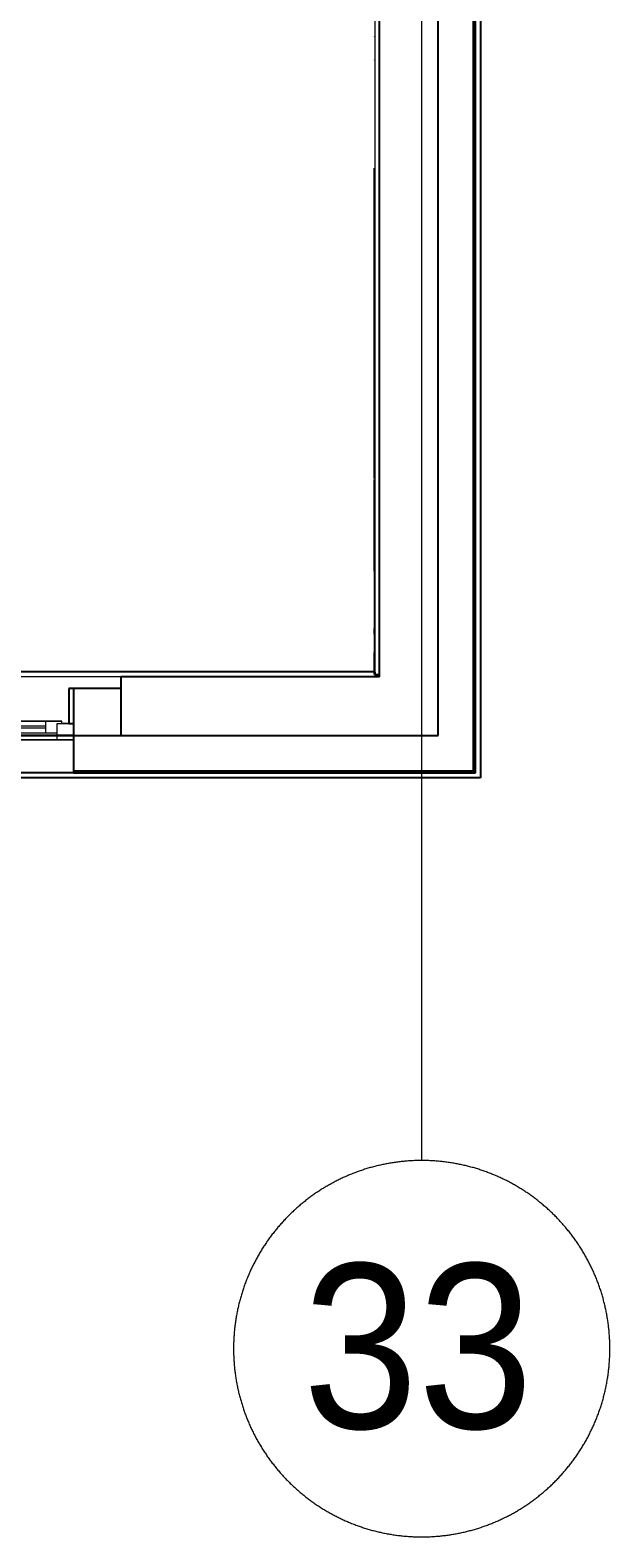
# Model space of a CAD drawing. Header units: millimetres. Extents: x 3914 to 443608, y -156176 to 78197.
# Drawn here: x 149602 to 152067, y -149619 to -143213 of the extents above; entities that cross this region are included whole.
import ezdxf

# ---------------------------------------------------------------- set-up
doc = ezdxf.new("R2010")
doc.units = ezdxf.units.MM
doc.linetypes.add('50_200_ШТРИХ_1Т_ш5_п1_п1_', pattern=[700, 500, -100, 0, -100])
for name, color, linetype, lineweight in [('A-FLOR', 7, 'Continuous', 9), ('A-GLAZ', 7, 'Continuous', 9), ('A-GLAZ-1', 7, 'Continuous', 5), ('Оси', 7, 'Continuous', 9), ('Оси-1', 7, '50_200_ШТРИХ_1Т_ш5_п1_п1_', 9)]:
    doc.layers.add(name, color=color, linetype=linetype, lineweight=lineweight)
doc.styles.add('Arial', font='arial.ttf', dxfattribs={"width": 0.9, "height": 700})

# ---------------------------------------------------------------- blocks, each defined once
blk = doc.blocks.new('120_Окно_СКБ_2Ст_Фрамуга сверху - 120_Окно_СКБ_2Ст_2300х2500_h_ ДОО-19727959-Объем проектирования 1 этажа')
at = {"layer": 'A-GLAZ'}
for p, q in [((-1150, -127), (-1150, -57)), ((-1150, -57), (-1080, -57)), ((-1080, -57), (-1080, -127)), ((520, -127), (520, -57)), ((520, -57), (590, -57)), ((590, -57), (590, -127)), ((1080, -127), (1080, -57)), ((1080, -57), (1150, -57)), ((1150, -57), (1150, -127)), ((-1080, -127), (-1150, -127)), ((-1080, -127), (-1100, -127)), ((-1100, -127), (-1100, -137)), ((520, -87), (-1080, -87)), ((-1080, -87), (-1080, -127)), ((-1030, -137), (-1030, -87)), ((470, -137), (470, -87)), ((520, -127), (520, -87)), ((590, -127), (520, -127)), ((540, -127), (520, -127)), ((540, -137), (540, -127)), ((590, -127), (570, -127)), ((570, -127), (570, -137)), ((1080, -87), (590, -87)), ((590, -87), (590, -127)), ((640, -137), (640, -87)), ((1030, -137), (1030, -87)), ((1080, -127), (1080, -87)), ((1150, -127), (1080, -127)), ((1100, -127), (1080, -127)), ((1100, -137), (1100, -127)), ((-1100, -137), (540, -137)), ((540, -137), (-1100, -137)), ((570, -137), (1100, -137)), ((1100, -137), (570, -137))]:
    blk.add_line(p, q, dxfattribs=at)
at = {"layer": 'A-GLAZ-1'}
for p, q in [((1150, -57), (-1150, -57)), ((-1080, -57), (1080, -57)), ((-1130, -127), (-1100, -127)), ((-1030, -107), (470, -107)), ((470, -117), (-1030, -117)), ((540, -127), (570, -127)), ((540, -127), (570, -127)), ((640, -107), (1030, -107)), ((1030, -117), (640, -117)), ((1100, -127), (1130, -127))]:
    blk.add_line(p, q, dxfattribs=at)
blk = doc.blocks.new('Ось сетки - D8-29747960-Объем проектирования 1 этажа')
at = {"layer": 'Оси-1'}
for start, end in [(360, 180), (180, 360)]:
    blk.add_arc((0, 0), 4, start, end, dxfattribs=at)

msp = doc.modelspace()

# ---------------------------------------------------------------- linework, layer by layer
for p, q in [((151517, -134390.7), (151517, -146392.7)), ((151087, -145962.7), (151087, -138392.7)), ((151337, -146212.7), (151337, -138412.7)), ((151487, -146362.7), (151487, -138412.7)), ((151490, -146365.7), (151490, -138412.7)), ((151495, -146370.7), (151495, -138412.7)), ((151067, -143238.6), (151066, -143238.6)), ((151066, -143238.6), (151066, -143239.7)), ((151066, -143239.1), (151067, -143239.1)), ((151066, -143239.7), (151067, -143239.7)), ((151067, -143340), (151066, -143340)), ((151066, -143340), (151066, -143341.1)), ((151066, -143340.6), (151067, -143340.6)), ((151066, -143341.1), (151067, -143341.1)), ((151066, -143799.5), (151067, -143799.5)), ((151066, -144262.7), (151066, -143799.5)), ((151066, -144073.9), (151067, -144073.9)), ((151066, -144084.6), (151067, -144084.6)), ((151067, -144189.4), (151066, -144189.4)), ((151066, -144213.3), (151067, -144213.3)), ((151066, -144262.7), (151066, -144663.8)), ((151067, -144460.5), (151066, -144460.5)), ((151066, -145120), (151066, -144663.8)), ((151066, -144713.3), (151067, -144713.3)), ((151066, -144730), (151067, -144730)), ((151066, -144770.3), (151067, -144770.3)), ((151066, -144853.9), (151067, -144853.9)), ((151066, -145120), (151067, -145120)), ((151066, -145123.6), (151067, -145123.6)), ((151066, -145513.5), (151066, -145123.6)), ((151067, -145513.5), (151066, -145513.5)), ((151066, -145513.5), (151066, -145770.8)), ((151067, -145746.4), (151066, -145746.4)), ((151066, -145756.4), (151067, -145756.4)), ((151066, -145770.8), (151067, -145770.8)), ((151067, -145780.8), (151066, -145780.8)), ((151066, -145780.8), (151066, -145859.2)), ((151066, -145859.2), (151067, -145859.2)), ((151066, -145952.7), (151066, -145859.2)), ((151066, -145941.7), (147508, -145941.7)), ((151087, -145962.7), (149987, -145962.7)), ((149987, -145962.7), (149987, -146212.7)), ((151066, -145952.7), (151067, -145952.7)), ((151067, -145942.7), (151067, -145952.7)), ((151067, -145952.7), (151087, -145952.7)), ((149766, -146012.7), (149766, -146160.7)), ((149767, -146012.7), (149766, -146012.7)), ((149767, -146012.7), (149767, -146160.7)), ((149787, -146012.7), (149767, -146012.7)), ((149987, -146012.7), (149787, -146012.7)), ((149787, -146012.7), (149787, -146362.7)), ((149766, -146160.7), (149767, -146160.7)), ((149767, -146160.7), (149787, -146160.7)), ((147487, -146212.7), (149787, -146212.7)), ((149787, -146212.7), (147487, -146212.7)), ((149787, -146212.7), (151087, -146212.7)), ((149787, -146212.7), (151337, -146212.7)), ((149787, -146370.7), (147487, -146370.7)), ((149787, -146362.7), (149787, -146370.7)), ((149787, -146362.7), (151487, -146362.7)), ((149787, -146365.7), (151490, -146365.7)), ((149787, -146370.7), (151495, -146370.7)), ((151517, -146392.7), (135737, -146392.7))]:
    msp.add_line(p, q)
for points, knots in [([(151066, -144084.6), (151066, -144256.9), (151066, -144297.3), (151066, -144504.6), (151066, -144770.3), (151066, -144770.3)], [-5.726484, -5.726484, -5.726484, -5.726484, -4.17647, -2.110488, 0, 0, 0, 0]), ([(151066, -144770.3), (151066, -144770.3), (151066, -144504.6), (151066, -144297.3), (151066, -144256.9), (151066, -144084.6)], [0, 0, 0, 0, 2.110488, 4.17647, 5.726484, 5.726484, 5.726484, 5.726484]), ([(151066, -145746.4), (151066, -145753.7), (151066, -145762), (151066, -145769.6), (151066, -145770.8)], [1.1427281, 1.1427281, 1.1427281, 1.1427281, 1.25295, 1.272376, 1.272376, 1.272376, 1.272376]), ([(151066, -145780.8), (151066, -145779.6), (151066, -145772), (151066, -145763.7), (151066, -145756.4)], [-1.272376, -1.272376, -1.272376, -1.272376, -1.25295, -1.1427281, -1.1427281, -1.1427281, -1.1427281])]:
    msp.add_open_spline(points, degree=3, knots=knots)
at = {"layer": 'A-FLOR'}
for p, q in [((151067, -138391.7), (151067, -145942.7)), ((151087, -145962.7), (147487, -145962.7)), ((151067, -145942.7), (147507, -145942.7))]:
    msp.add_line(p, q, dxfattribs=at)
at = {"layer": 'Оси'}
msp.add_lwpolyline([(151267, -148019), (151267, -143019), (151267, -129197.6), (151267, -124197.6)], dxfattribs=at)

# ---------------------------------------------------------------- block references
at = {"color": 3, "rotation": 180}
msp.add_blockref('120_Окно_СКБ_2Ст_Фрамуга сверху - 120_Окно_СКБ_2Ст_2300х2500_h_ ДОО-19727959-Объем проектирования 1 этажа', (148637, -146287.7), dxfattribs=at)
at = {"layer": 'Оси-1', "xscale": 199.9999999999999, "yscale": 199.9999999999999, "zscale": 199.9999999999999}
msp.add_blockref('Ось сетки - D8-29747960-Объем проектирования 1 этажа', (151267, -148819), dxfattribs=at)

# ---------------------------------------------------------------- texts
at = {"layer": 'Оси', "insert": (150761.8, -148457.7), "char_height": 700, "width": 1212.151, "attachment_point": 1, "style": 'Arial'}
msp.add_mtext('33', dxfattribs=at)

doc.saveas('drawing.dxf')
